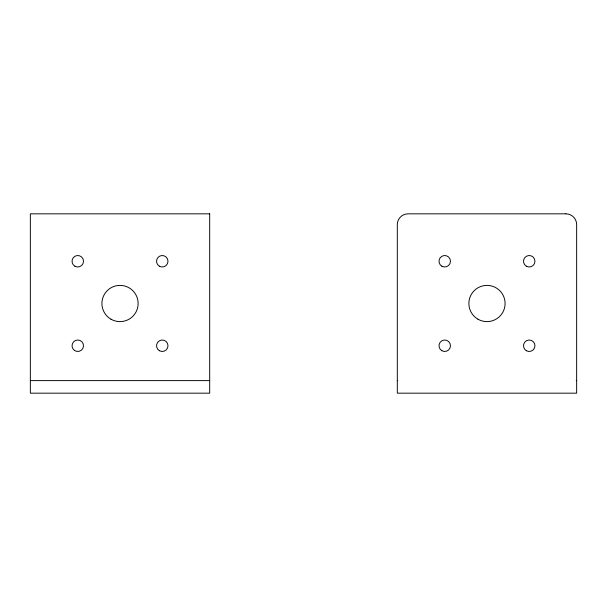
<?xml version="1.0" encoding="UTF-8"?>
<svg xmlns="http://www.w3.org/2000/svg" width="607" height="607" viewBox="0 0 607 607"><rect width="100%" height="100%" fill="white"/><g stroke="black" fill="none" stroke-linecap="round" stroke-linejoin="round"><path stroke-width="0.91" d="M30.35 380.619L209.688 380.619M397.312 380.619L397.722 380.619M576.233 380.619L576.65 380.619M209.688 213.831L30.35 213.831L30.35 393.169L209.688 393.169L209.688 213.831M565.891 213.831L408.071 213.831A10.759 10.759 0 0 0 397.312 224.59L397.312 393.169L576.65 393.169L576.65 224.59A10.759 10.759 0 0 0 565.891 213.831M159.398 266.223A5.736 5.736 0 0 0 168.002 261.253A5.736 5.736 0 0 0 159.398 256.283A5.736 5.736 0 0 0 159.398 266.223M159.398 350.717A5.736 5.736 0 0 0 168.002 345.747A5.736 5.736 0 0 0 159.398 340.777A5.736 5.736 0 0 0 159.398 350.717M74.403 350.391A5.736 5.736 0 0 0 83.478 346.339A5.736 5.736 0 0 0 75.435 340.504A5.736 5.736 0 0 0 74.403 350.391M74.904 266.223A5.736 5.736 0 0 0 83.516 261.253A5.736 5.736 0 0 0 74.904 256.283A5.736 5.736 0 0 0 74.904 266.223M110.96 319.183A18.111 18.111 0 0 0 138.13 303.5A18.111 18.111 0 0 0 110.96 287.817A18.111 18.111 0 0 0 110.96 319.183M526.36 266.223A5.736 5.736 0 0 0 534.964 261.253A5.736 5.736 0 0 0 526.36 256.283A5.736 5.736 0 0 0 526.36 266.223M526.36 350.717A5.736 5.736 0 0 0 534.964 345.747A5.736 5.736 0 0 0 526.36 340.777A5.736 5.736 0 0 0 526.36 350.717M441.866 350.717A5.736 5.736 0 0 0 450.47 345.747A5.736 5.736 0 0 0 441.866 340.777A5.736 5.736 0 0 0 441.866 350.717M441.866 266.223A5.736 5.736 0 0 0 450.47 261.253A5.736 5.736 0 0 0 441.866 256.283A5.736 5.736 0 0 0 441.866 266.223M477.921 319.183A18.111 18.111 0 0 0 505.092 303.5A18.111 18.111 0 0 0 477.921 287.817A18.111 18.111 0 0 0 477.921 319.183"/></g></svg>
